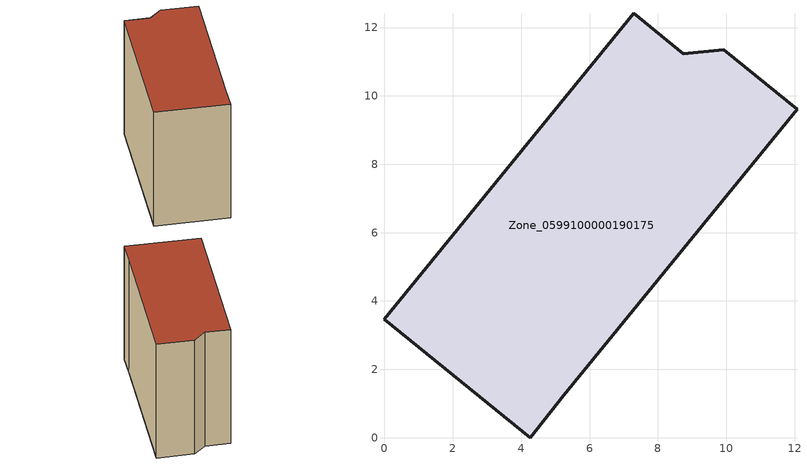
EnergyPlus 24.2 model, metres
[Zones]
Zone_0599100000190175
 floor ground (C_G): 5.24,1.25 4.27,0 0,3.47 7.29,12.42 8.74,11.24 9.93,11.36 12.07,9.62 z0
 wall outside (C_F): 4.27,0 5.24,1.25 12.07,9.62 9.93,11.36 8.74,11.24 7.29,12.42 0,3.47 4.27,0 z0:9.77
 roof outside (C_R): 5.24,1.25 12.07,9.62 9.93,11.36 8.74,11.24 7.29,12.42 0,3.47 4.27,0 z9.77
[BUILDING]
Pand.0599100000190175: North Axis=0; Terrain=City; Loads Convergence Tolerance Value=0.04; Temperature Convergence Tolerance Value=0.4; Solar Distribution=FullExterior; Maximum Number of Warmup Days=25; Minimum Number of Warmup Days=1
[Site:Location]
Rotterdam.The.Hague.AP_ZH_NLD Design_Conditions: Latitude=51.96; Longitude=4.45; Time Zone=1; Elevation=-4.5
[SITE:GROUNDTEMPERATURE:BUILDINGSURFACE]
18, 18, 18, 18, 18, 18, 18, 18, 18, 18, 18, 18
[MATERIAL] Thermal Absorptance=0.9; Solar Absorptance=0.7; Visible Absorptance=0.7
Name | Roughness | Thickness | Conductivity | Density | Specific Heat
G.TI.1946 | MediumSmooth | 0.15 | 1 | 540 | 1210
F.TI.1946 | Rough | 0.3 | 0.857143 | 1920 | 840
R.TI.1946 | MediumRough | 0.2 | 0.1 | 1500 | 1000
[CONSTRUCTION]
C_G: G.TI.1946
C_F: F.TI.1946
C_R: R.TI.1946
[ZONE]
Zone_0599100000190175: Type=1; Multiplier=1; Ceiling Height=Autocalculate; Volume=Autocalculate; Floor Area=autocalculate; Part of Total Floor Area=Yes
[ZONEINFILTRATION:DESIGNFLOWRATE]
Infil_Zone_0599100000190175: Zone or ZoneList or Space or SpaceList=Zone_0599100000190175; Schedule=AlwaysOn; Design Flow Rate Calculation Method=Flow/Area; Flow Rate per Floor Area=0.003; Constant Term Coefficient=1; Temperature Term Coefficient=0; Velocity Term Coefficient=0; Velocity Squared Term Coefficient=0
[HVACTEMPLATE:ZONE:IDEALLOADSAIRSYSTEM]
Zone_0599100000190175: Maximum Heating Supply Air Temperature=50; Minimum Cooling Supply Air Temperature=13; Maximum Heating Supply Air Humidity Ratio=0.0156; Minimum Cooling Supply Air Humidity Ratio=0.0077; Heating Limit=NoLimit; Cooling Limit=NoLimit; Dehumidification Control Type=ConstantSensibleHeatRatio; Cooling Sensible Heat Ratio=0.7; Dehumidification Setpoint=60; Humidification Control Type=None; Humidification Setpoint=30; Outdoor Air Method=None; Outdoor Air Flow Rate per Person=0.00944; Outdoor Air Flow Rate per Zone Floor Area=0; Outdoor Air Flow Rate per Zone=0; Demand Controlled Ventilation Type=None; Outdoor Air Economizer Type=NoEconomizer; Heat Recovery Type=None; Sensible Heat Recovery Effectiveness=0.7; Latent Heat Recovery Effectiveness=0.65
[ZONECONTROL:THERMOSTAT]
ThermostatControl_Zone_0599100000190175: Zone or ZoneList=Zone_0599100000190175; Control Type Schedule=DualSetpointControlType; Control 1=Thermostat_Zone_0599100000190175; Temperature Difference Between Cutout And Setpoint=0
[THERMOSTATSETPOINT:DUALSETPOINT]
Thermostat_Zone_0599100000190175: Heating Setpoint Temperature Schedule=HeatingSetpoint_Zone_0599100000190175; Cooling Setpoint Temperature Schedule=CoolingSetpoint_Zone_0599100000190175
[SCHEDULE:COMPACT]
HeatingSetpoint_Zone_0599100000190175: Through: 12/31, For: AllDays, Until: 24:00, 21
CoolingSetpoint_Zone_0599100000190175: Through: 12/31, For: AllDays, Until: 24:00, 24
DualSetpointControlType: Through: 12/31, For: AllDays, Until: 24:00, 4
AlwaysOn: Through: 12/31, For: AllDays, Until: 24:00, 1
